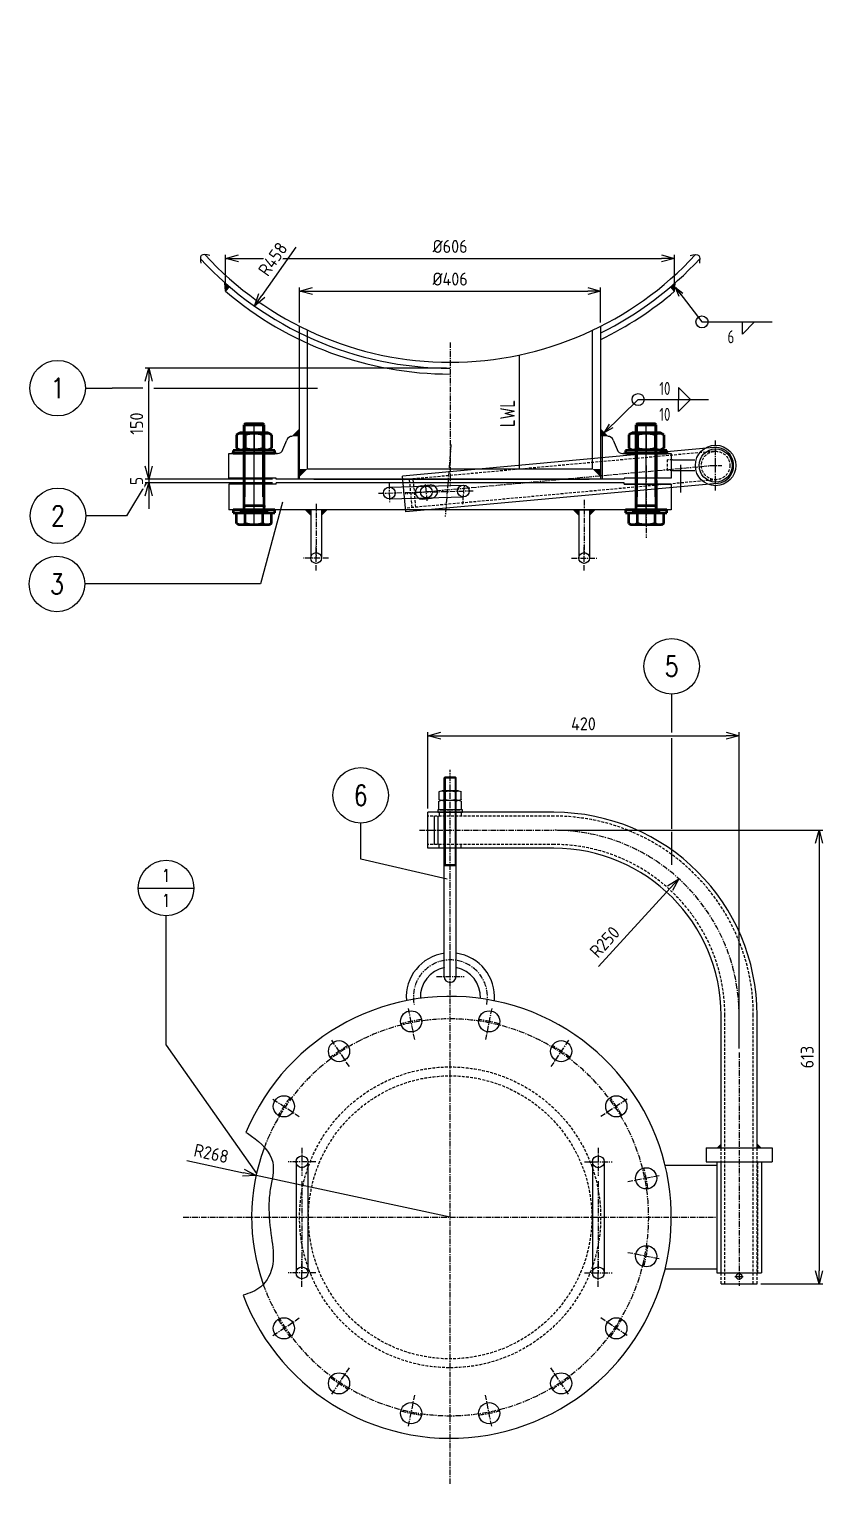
# Model space of a CAD drawing. Header units: millimetres. Extents: x 3163 to 6428, y 469 to 3350.
# Drawn here: x 3163 to 4235, y 1385 to 3350 of the extents above; entities that cross this region are included whole.
import ezdxf
from ezdxf.enums import TextEntityAlignment as Align

# ---------------------------------------------------------------- set-up
doc = ezdxf.new("R2010")
doc.units = ezdxf.units.MM
for name, pattern in [('AM_ISO08W050', [18, 12, -1.5, 3, -1.5]), ('CENTER', [2, 1.25, -0.25, 0.25, -0.25]), ('CENTER2', [1.125, 0.75, -0.125, 0.125, -0.125]), ('HIDDEN', [0.375, 0.25, -0.125]), ('HIDDEN2', [0.1875, 0.125, -0.0625])]:
    doc.linetypes.add(name, pattern=pattern)
for name, color, linetype, lineweight in [('AM_0N', 7, 'Continuous', 50), ('AM_4N', 3, 'Continuous', 25), ('AM_5', 3, 'Continuous', 25), ('AM_6', 2, 'Continuous', 35), ('AM_7N', 4, 'AM_ISO08W050', 25)]:
    doc.layers.add(name, color=color, linetype=linetype, lineweight=lineweight)
for name, color, linetype in [('CEN', 8, 'CENTER'), ('pos', 140, 'Continuous'), ('WN', 7, 'Continuous')]:
    doc.layers.add(name, color=color, linetype=linetype)
doc.styles.add('DIM', font='romans', dxfattribs={"height": 2.3})
doc.styles.get("Standard").update_dxf_attribs({"font": 'isocp.shx'})
doc.dimstyles.new('AM_ISO$0', dxfattribs={"dimtxt": 3.5, "dimasz": 3.5, "dimexe": 1, "dimexo": 1, "dimgap": 1.5, "dimtad": 1, "dimdec": 0, "dimdsep": 46, "dimtxsty": 'Standard', "dimblk": 'OPEN30', "dimcen": 0, "dimclrd": 3, "dimclre": 3, "dimclrt": 2, "dimadec": 0, "dimazin": 2, "dimtp": 0.1, "dimtm": 0.1, "dimtfac": 0.71, "dimtdec": 0, "dimtmove": 0, "dimatfit": 3, "dimldrblk": 'OPEN30', "dimfxl": 1, "dimlwd": -1, "dimlwe": -1, "dimarcsym": 1})
doc.dimstyles.new('AM_ISO$4', dxfattribs={"dimtxt": 3.5, "dimasz": 3.5, "dimexe": 1, "dimexo": 1, "dimgap": 1.5, "dimtad": 1, "dimdsep": 46, "dimtxsty": 'Standard', "dimcen": 0, "dimclrd": 256, "dimclre": 256, "dimclrt": 2, "dimadec": 0, "dimazin": 2, "dimtp": 0.1, "dimtm": 0.1, "dimtfac": 0.71, "dimtdec": 3, "dimtmove": 0, "dimatfit": 3, "dimfxl": 1, "dimlwd": -1, "dimlwe": -1, "dimarcsym": 1})
doc.dimstyles.new('GEN_ISO', dxfattribs={"dimscale": 25, "dimtxt": 3.5, "dimasz": 2, "dimexe": 1, "dimexo": 1, "dimgap": 1.5, "dimtad": 1, "dimdec": 0, "dimdsep": 46, "dimtxsty": 'Standard', "dimblk": 'OPEN30', "dimcen": 0, "dimclrd": 3, "dimclre": 3, "dimclrt": 2, "dimadec": 0, "dimazin": 2, "dimtp": 0.1, "dimtm": 0.1, "dimtfac": 0.71, "dimtdec": 0, "dimtmove": 0, "dimatfit": 3, "dimldrblk": 'OPEN30', "dimfxl": 1, "dimlwd": -1, "dimlwe": -1, "dimarcsym": 1})

# ---------------------------------------------------------------- blocks, each defined once
blk = doc.blocks.new('itno')
blk.add_circle((0, 0), 5.5)
at = {"color": 2, "style": 'DIM', "width": 0.8}
blk.add_attdef('PART_NO', text='', height=4, dxfattribs=at).set_placement((0, 0), align=Align.MIDDLE)
blk = doc.blocks.new('NUT1')
blk.add_line((0, -0.71), (0, 0.71))
at = {"color": 7}
for p, q in [((0.07, 0.95), (0.73, 0.95)), ((0.73, 0.47), (0.07, 0.47)), ((0.8, -0.71), (0.8, 0.71)), ((0.73, -0.47), (0.07, -0.47)), ((0.73, -0.94), (0.07, -0.94))]:
    blk.add_line(p, q, dxfattribs=at)
for centre, radius, start, end in [((0.42, 0.71), 0.418, 145.6158, 214.3842), ((1.56, 0), 1.56, 162.412, 197.588), ((0.38, 0.71), 0.418, 325.6158, 34.3842), ((-0.76, 0), 1.56, 342.412, 17.588), ((0.42, -0.71), 0.418, 145.6158, 214.3842), ((0.38, -0.71), 0.418, 325.6158, 34.3842)]:
    blk.add_arc(centre, radius, start, end, dxfattribs=at)
blk = doc.blocks.new('itcno')
blk.add_line((-5.5, 0), (5.5, 0))
blk.add_circle((0, 0), 5.5)
at = {"color": 2, "style": 'DIM', "width": 0.8}
for tag, p in [('PART_NO', (0, 2.48)), ('PART_CNO', (0, -2.46))]:
    blk.add_attdef(tag, text='', height=2.5, dxfattribs=at).set_placement(p, align=Align.MIDDLE)
blk = doc.blocks.new('A$C4D9C7483')
at = {"color": 4}
for p, q in [((9, 18), (21, 18)), ((9, 0), (21, 0))]:
    blk.add_line(p, q, dxfattribs=at)
for centre, start, end in [((9, 9), 90, 270), ((21, 9), 270, 90)]:
    blk.add_arc(centre, 9, start, end, dxfattribs=at)
blk = doc.blocks.new('_Open30')
at = {"color": 0, "linetype": 'ByBlock', "lineweight": -2}
for p, q in [((-1, 0.27), (0, 0)), ((0, 0), (-1, -0.27)), ((0, 0), (-1, 0))]:
    blk.add_line(p, q, dxfattribs=at)
blk = doc.blocks.new('*D18')
at = {"layer": 'AM_5', "color": 3, "linetype": 'ByBlock', "transparency": 16777216}
for p, q in [((3324.6, 2759.6), (3324.6, 2777.1)), ((3491.5, 2742.1), (3319.6, 2742.1)), ((3491.5, 2737.1), (3319.6, 2737.1)), ((3324.6, 2742.1), (3324.6, 2737.1)), ((3324.6, 2719.6), (3324.6, 2702.1))]:
    blk.add_line(p, q, dxfattribs=at)
at = {"layer": 'DEFPOINTS', "color": 0, "transparency": 16777216}
for p in [(3496.5, 2742.1), (3496.5, 2737.1)]:
    blk.add_point(p, dxfattribs=at)
at = {"layer": 'AM_5', "color": 3, "transparency": 16777216, "xscale": 17.5, "yscale": 17.5, "zscale": 17.5}
for p, rotation in [((3324.6, 2742.1), 270), ((3324.6, 2737.1), 90)]:
    blk.add_blockref('_Open30', p, dxfattribs=dict(at, rotation=rotation))
at = {"layer": 'AM_5', "color": 2, "transparency": 16777216, "insert": (3308.3, 2739.6), "char_height": 17.5, "attachment_point": 5, "rotation": 90, "bg_fill": 3, "box_fill_scale": 1.1, "bg_fill_color": 256, "bg_fill_true_color": 13158600, "bg_fill_transparency": 0}
blk.add_mtext('5', dxfattribs=at)
at = {"layer": 'DEFPOINTS', "color": 0, "transparency": 16777216}
blk.add_point((3324.6, 2737.1), dxfattribs=at)
blk = doc.blocks.new('*D19')
at = {"layer": 'AM_5', "color": 3, "linetype": 'ByBlock', "transparency": 16777216}
for p, q in [((3726.4, 2892.1), (3319.6, 2892.1)), ((3324.6, 2759.6), (3324.6, 2874.6)), ((3491.5, 2742.1), (3319.6, 2742.1))]:
    blk.add_line(p, q, dxfattribs=at)
at = {"layer": 'DEFPOINTS', "color": 0, "transparency": 16777216}
for p in [(3324.6, 2892.1), (3731.4, 2892.1), (3496.5, 2742.1)]:
    blk.add_point(p, dxfattribs=at)
at = {"layer": 'AM_5', "color": 3, "transparency": 16777216, "xscale": 17.5, "yscale": 17.5, "zscale": 17.5}
for p, rotation in [((3324.6, 2892.1), 90), ((3324.6, 2742.1), 270)]:
    blk.add_blockref('_Open30', p, dxfattribs=dict(at, rotation=rotation))
at = {"layer": 'AM_5', "color": 2, "transparency": 16777216, "insert": (3308.3, 2817.1), "char_height": 17.5, "attachment_point": 5, "rotation": 90, "bg_fill": 3, "box_fill_scale": 1.1, "bg_fill_color": 256, "bg_fill_true_color": 13158600, "bg_fill_transparency": 0}
blk.add_mtext('150', dxfattribs=at)
blk = doc.blocks.new('*D20')
at = {"layer": 'AM_5', "color": 3, "linetype": 'ByBlock', "transparency": 16777216}
for p, q in [((3528.2, 2953.6), (3528.2, 3001.1)), ((3545.7, 2996.1), (3917.1, 2996.1)), ((3934.6, 2953.6), (3934.6, 3001.1))]:
    blk.add_line(p, q, dxfattribs=at)
at = {"layer": 'DEFPOINTS', "color": 0, "transparency": 16777216}
for p in [(3934.6, 2996.1), (3528.2, 2948.6), (3934.6, 2948.6)]:
    blk.add_point(p, dxfattribs=at)
at = {"layer": 'AM_5', "color": 3, "transparency": 16777216, "xscale": 17.5, "yscale": 17.5, "zscale": 17.5, "rotation": 180}
blk.add_blockref('_Open30', (3528.2, 2996.1), dxfattribs=at)
at = {"layer": 'AM_5', "color": 3, "transparency": 16777216, "xscale": 17.5, "yscale": 17.5, "zscale": 17.5}
blk.add_blockref('_Open30', (3934.6, 2996.1), dxfattribs=at)
at = {"layer": 'AM_5', "color": 2, "transparency": 16777216, "insert": (3731.4, 3012.4), "char_height": 17.5, "attachment_point": 5, "bg_fill": 3, "box_fill_scale": 1.1, "bg_fill_color": 256, "bg_fill_true_color": 13158600, "bg_fill_transparency": 0}
blk.add_mtext('%%c406', dxfattribs=at)
blk = doc.blocks.new('*D21')
at = {"layer": 'AM_5', "color": 3, "linetype": 'ByBlock', "transparency": 16777216}
for p, q in [((3701.4, 2297.1), (3701.4, 2400.4)), ((4121.5, 1972.8), (4121.5, 2400.4)), ((3718.9, 2395.4), (4104, 2395.4))]:
    blk.add_line(p, q, dxfattribs=at)
at = {"layer": 'DEFPOINTS', "color": 0, "transparency": 16777216}
for p in [(4121.5, 2395.4), (3701.4, 2292.1), (4121.5, 1967.8)]:
    blk.add_point(p, dxfattribs=at)
at = {"layer": 'AM_5', "color": 3, "transparency": 16777216, "xscale": 17.5, "yscale": 17.5, "zscale": 17.5, "rotation": 180}
blk.add_blockref('_Open30', (3701.4, 2395.4), dxfattribs=at)
at = {"layer": 'AM_5', "color": 3, "transparency": 16777216, "xscale": 17.5, "yscale": 17.5, "zscale": 17.5}
blk.add_blockref('_Open30', (4121.5, 2395.4), dxfattribs=at)
at = {"layer": 'AM_5', "color": 2, "transparency": 16777216, "insert": (3911.4, 2411.6), "char_height": 17.5, "attachment_point": 5, "bg_fill": 3, "box_fill_scale": 1.1, "bg_fill_color": 256, "bg_fill_true_color": 13158600, "bg_fill_transparency": 0}
blk.add_mtext('420', dxfattribs=at)
blk = doc.blocks.new('*D22')
at = {"layer": 'AM_5', "color": 3, "linetype": 'ByBlock', "transparency": 16777216}
for p, q in [((3876.5, 2267.8), (4234.5, 2267.8)), ((4229.5, 2250.3), (4229.5, 1672.5)), ((4150.8, 1655), (4234.5, 1655))]:
    blk.add_line(p, q, dxfattribs=at)
at = {"layer": 'DEFPOINTS', "color": 0, "transparency": 16777216}
for p in [(3871.5, 2267.8), (4145.8, 1655), (4229.5, 1655)]:
    blk.add_point(p, dxfattribs=at)
at = {"layer": 'AM_5', "color": 3, "transparency": 16777216, "xscale": 17.5, "yscale": 17.5, "zscale": 17.5}
for p, rotation in [((4229.5, 2267.8), 90), ((4229.5, 1655), 270)]:
    blk.add_blockref('_Open30', p, dxfattribs=dict(at, rotation=rotation))
at = {"layer": 'AM_5', "color": 2, "transparency": 16777216, "insert": (4213.3, 1961.4), "char_height": 17.5, "attachment_point": 5, "rotation": 90, "bg_fill": 3, "box_fill_scale": 1.1, "bg_fill_color": 256, "bg_fill_true_color": 13158600, "bg_fill_transparency": 0}
blk.add_mtext('613', dxfattribs=at)
blk = doc.blocks.new('*D75')
at = {"layer": 'AM_5', "color": 3, "linetype": 'ByBlock', "transparency": 16777216}
blk.add_line((3931.6, 2083.7), (4028.3, 2189.4), dxfattribs=at)
at = {"layer": 'DEFPOINTS', "color": 0, "transparency": 16777216}
for p in [(4040.1, 2202.4), (3871.5, 2017.8)]:
    blk.add_point(p, dxfattribs=at)
at = {"layer": 'AM_5', "color": 3, "transparency": 16777216, "xscale": 17.5, "yscale": 17.5, "zscale": 17.5, "rotation": 47.5833440719184}
blk.add_blockref('_Open30', (4040.1, 2202.4), dxfattribs=at)
at = {"layer": 'AM_5', "color": 2, "transparency": 16777216, "insert": (3940.1, 2117), "char_height": 17.5, "attachment_point": 5, "rotation": 47.5833, "bg_fill": 3, "box_fill_scale": 1.1, "bg_fill_color": 256, "bg_fill_true_color": 13158600, "bg_fill_transparency": 0}
blk.add_mtext('R250', dxfattribs=at)
blk = doc.blocks.new('*D78')
at = {"layer": 'AM_5', "color": 3, "linetype": 'ByBlock', "transparency": 16777216}
for p, q in [((3376.1, 1821.7), (3452.4, 1805.2)), ((3731.4, 1745), (3469.5, 1801.5))]:
    blk.add_line(p, q, dxfattribs=at)
at = {"layer": 'DEFPOINTS', "color": 0, "transparency": 16777216}
for p in [(3469.5, 1801.5), (3731.4, 1745)]:
    blk.add_point(p, dxfattribs=at)
at = {"layer": 'AM_5', "color": 3, "transparency": 16777216, "xscale": 17.5, "yscale": 17.5, "zscale": 17.5, "rotation": 347.8126370018489}
blk.add_blockref('_Open30', (3469.5, 1801.5), dxfattribs=at)
at = {"layer": 'AM_5', "color": 2, "transparency": 16777216, "insert": (3409.1, 1831.2), "char_height": 17.5, "attachment_point": 5, "rotation": 347.8126, "bg_fill": 3, "box_fill_scale": 1.1, "bg_fill_color": 256, "bg_fill_true_color": 13158600, "bg_fill_transparency": 0}
blk.add_mtext('R268', dxfattribs=at)
blk = doc.blocks.new('*U82')
at = {"layer": 'AM_0N'}
for p, q in [((3685.4, 2817.3), (3683.6, 2815.4)), ((3683.6, 2706.3), (3683.6, 2815.4)), ((3683.6, 2815.4), (3710.6, 2815.4)), ((3685.4, 2817.3), (3708.8, 2817.3)), ((3710.6, 2815.4), (3708.8, 2817.3)), ((3710.6, 2706.3), (3710.6, 2815.4)), ((3673.4, 2682.1), (3673.4, 2696.5)), ((3673.4, 2696.5), (3678.1, 2696.5)), ((3683.6, 2697.3), (3678.1, 2697.3)), ((3678.1, 2696.5), (3678.1, 2697.3)), ((3678.1, 2696.5), (3716.1, 2696.5)), ((3683.6, 2706.3), (3710.6, 2706.3)), ((3683.6, 2706.3), (3683.6, 2704.4)), ((3683.6, 2697.3), (3683.6, 2704.4)), ((3710.6, 2697.3), (3683.6, 2697.3)), ((3685.3, 2682.1), (3685.3, 2696.5)), ((3708.9, 2682.1), (3708.9, 2696.5)), ((3710.6, 2706.3), (3710.6, 2704.4)), ((3710.6, 2697.3), (3710.6, 2704.4)), ((3716.1, 2697.3), (3710.6, 2697.3)), ((3716.1, 2696.5), (3716.1, 2697.3)), ((3716.1, 2696.5), (3720.8, 2696.5)), ((3720.8, 2682.1), (3720.8, 2696.5)), ((3673.4, 2682.1), (3676.6, 2680.3)), ((3717.6, 2680.3), (3676.6, 2680.3)), ((3720.8, 2682.1), (3717.6, 2680.3))]:
    blk.add_line(p, q, dxfattribs=at)
at = {"layer": 'AM_0N', "extrusion": (0, 0, -1)}
for centre, radius, start, end in [((-3679.3, 2690.7), 10.5, 235.5531, 295.5531), ((-3697.1, 2719.4), 39.1, 252.3875, 287.6125), ((-3714.9, 2690.7), 10.5, 244.4469, 304.4469)]:
    blk.add_arc(centre, radius, start, end, dxfattribs=at)
at = {"layer": 'AM_4N', "linetype": 'HIDDEN2'}
for p, q in [((3685.2, 2706.3), (3685.2, 2817)), ((3709, 2706.3), (3709, 2817)), ((3685.2, 2706.3), (3683.6, 2704.4)), ((3709, 2706.3), (3710.6, 2704.4))]:
    blk.add_line(p, q, dxfattribs=at)
at = {"layer": 'AM_7N', "linetype": 'CENTER2'}
blk.add_line((3697.1, 2680.1), (3697.1, 2817.4), dxfattribs=at)
blk = doc.blocks.new('*U83')
at = {"layer": 'AM_0N'}
for p, q in [((3725.1, 2700.5), (3669.1, 2700.5)), ((3669.1, 2700.5), (3669.1, 2696.5)), ((3669.1, 2696.5), (3725.1, 2696.5)), ((3725.1, 2696.5), (3725.1, 2700.5))]:
    blk.add_line(p, q, dxfattribs=at)
at = {"layer": 'AM_7N', "linetype": 'CENTER2'}
blk.add_line((3697.1, 2700.6), (3697.1, 2696.3), dxfattribs=at)
blk = doc.blocks.new('*U84')
at = {"layer": 'AM_0N'}
for p, q in [((3725.1, 2781), (3669.1, 2781)), ((3669.1, 2781), (3669.1, 2777)), ((3669.1, 2777), (3725.1, 2777)), ((3725.1, 2777), (3725.1, 2781))]:
    blk.add_line(p, q, dxfattribs=at)
at = {"layer": 'AM_7N', "linetype": 'CENTER2'}
blk.add_line((3697.1, 2781.1), (3697.1, 2776.9), dxfattribs=at)
blk = doc.blocks.new('*U85')
at = {"layer": 'AM_0N'}
for p, q in [((3673.4, 2802.2), (3678.1, 2804.9)), ((3673.4, 2802.2), (3673.4, 2783.8)), ((3716.1, 2804.9), (3678.1, 2804.9)), ((3685.3, 2802.2), (3685.3, 2783.8)), ((3708.9, 2802.2), (3708.9, 2783.8)), ((3720.8, 2802.2), (3716.1, 2804.9)), ((3720.8, 2802.2), (3720.8, 2783.8)), ((3673.4, 2783.8), (3678.1, 2781.1)), ((3716.1, 2781.1), (3678.1, 2781.1)), ((3720.8, 2783.8), (3716.1, 2781.1))]:
    blk.add_line(p, q, dxfattribs=at)
for centre, radius, start, end in [((3679.3, 2793.5), 10.5, 55.5615, 115.5615), ((3697.1, 2764.9), 39.1, 72.383, 107.617), ((3714.9, 2793.5), 10.5, 64.4385, 124.4385), ((3679.3, 2792.4), 10.5, 244.4385, 304.4385), ((3697.1, 2821.1), 39.1, 252.383, 287.617), ((3714.9, 2792.4), 10.5, 235.5615, 295.5615)]:
    blk.add_arc(centre, radius, start, end, dxfattribs=at)
at = {"layer": 'AM_7N', "linetype": 'CENTER2'}
blk.add_line((3697.1, 2805), (3697.1, 2781), dxfattribs=at)
blk = doc.blocks.new('*U86')
at = {"layer": 'AM_0N'}
for p, q in [((4214.8, 2817.3), (4212.9, 2815.4)), ((4212.9, 2706.3), (4212.9, 2815.4)), ((4212.9, 2815.4), (4239.9, 2815.4)), ((4214.8, 2817.3), (4238.1, 2817.3)), ((4239.9, 2815.4), (4238.1, 2817.3)), ((4239.9, 2706.3), (4239.9, 2815.4)), ((4202.8, 2682.1), (4202.8, 2696.5)), ((4202.8, 2696.5), (4207.4, 2696.5)), ((4212.9, 2697.3), (4207.4, 2697.3)), ((4207.4, 2696.5), (4207.4, 2697.3)), ((4207.4, 2696.5), (4245.4, 2696.5)), ((4212.9, 2706.3), (4239.9, 2706.3)), ((4212.9, 2706.3), (4212.9, 2704.4)), ((4212.9, 2697.3), (4212.9, 2704.4)), ((4239.9, 2697.3), (4212.9, 2697.3)), ((4214.6, 2682.1), (4214.6, 2696.5)), ((4238.3, 2682.1), (4238.3, 2696.5)), ((4239.9, 2706.3), (4239.9, 2704.4)), ((4239.9, 2697.3), (4239.9, 2704.4)), ((4245.4, 2697.3), (4239.9, 2697.3)), ((4245.4, 2696.5), (4245.4, 2697.3)), ((4245.4, 2696.5), (4250.1, 2696.5)), ((4250.1, 2682.1), (4250.1, 2696.5)), ((4202.8, 2682.1), (4205.9, 2680.3)), ((4246.9, 2680.3), (4205.9, 2680.3)), ((4250.1, 2682.1), (4246.9, 2680.3))]:
    blk.add_line(p, q, dxfattribs=at)
at = {"layer": 'AM_0N', "extrusion": (0, 0, -1)}
for centre, radius, start, end in [((-4208.7, 2690.7), 10.5, 235.5531, 295.5531), ((-4226.4, 2719.4), 39.1, 252.3875, 287.6125), ((-4244.2, 2690.7), 10.5, 244.4469, 304.4469)]:
    blk.add_arc(centre, radius, start, end, dxfattribs=at)
at = {"layer": 'AM_4N', "linetype": 'HIDDEN2'}
for p, q in [((4214.6, 2706.3), (4214.6, 2817)), ((4238.3, 2706.3), (4238.3, 2817)), ((4214.6, 2706.3), (4212.9, 2704.4)), ((4238.3, 2706.3), (4239.9, 2704.4))]:
    blk.add_line(p, q, dxfattribs=at)
at = {"layer": 'AM_7N', "linetype": 'CENTER2'}
blk.add_line((4226.4, 2680.1), (4226.4, 2817.4), dxfattribs=at)
blk = doc.blocks.new('*U87')
at = {"layer": 'AM_0N'}
for p, q in [((4254.4, 2700.5), (4198.4, 2700.5)), ((4198.4, 2700.5), (4198.4, 2696.5)), ((4198.4, 2696.5), (4254.4, 2696.5)), ((4254.4, 2696.5), (4254.4, 2700.5))]:
    blk.add_line(p, q, dxfattribs=at)
at = {"layer": 'AM_7N', "linetype": 'CENTER2'}
blk.add_line((4226.4, 2700.6), (4226.4, 2696.3), dxfattribs=at)
blk = doc.blocks.new('*U88')
at = {"layer": 'AM_0N'}
for p, q in [((4254.4, 2781), (4198.4, 2781)), ((4198.4, 2781), (4198.4, 2777)), ((4198.4, 2777), (4254.4, 2777)), ((4254.4, 2777), (4254.4, 2781))]:
    blk.add_line(p, q, dxfattribs=at)
at = {"layer": 'AM_7N', "linetype": 'CENTER2'}
blk.add_line((4226.4, 2781.1), (4226.4, 2776.9), dxfattribs=at)
blk = doc.blocks.new('*U89')
at = {"layer": 'AM_0N'}
for p, q in [((4202.8, 2802.2), (4207.4, 2804.9)), ((4202.8, 2802.2), (4202.8, 2783.8)), ((4245.4, 2804.9), (4207.4, 2804.9)), ((4214.6, 2802.2), (4214.6, 2783.8)), ((4238.3, 2802.2), (4238.3, 2783.8)), ((4250.1, 2802.2), (4245.4, 2804.9)), ((4250.1, 2802.2), (4250.1, 2783.8)), ((4202.8, 2783.8), (4207.4, 2781.1)), ((4245.4, 2781.1), (4207.4, 2781.1)), ((4250.1, 2783.8), (4245.4, 2781.1))]:
    blk.add_line(p, q, dxfattribs=at)
for centre, radius, start, end in [((4208.7, 2793.5), 10.5, 55.5615, 115.5615), ((4226.4, 2764.9), 39.1, 72.383, 107.617), ((4244.2, 2793.5), 10.5, 64.4385, 124.4385), ((4208.7, 2792.4), 10.5, 244.4385, 304.4385), ((4226.4, 2821.1), 39.1, 252.383, 287.617), ((4244.2, 2792.4), 10.5, 235.5615, 295.5615)]:
    blk.add_arc(centre, radius, start, end, dxfattribs=at)
at = {"layer": 'AM_7N', "linetype": 'CENTER2'}
blk.add_line((4226.4, 2805), (4226.4, 2781), dxfattribs=at)
blk = doc.blocks.new('*D92')
at = {"layer": 'AM_5', "color": 3, "linetype": 'ByBlock', "transparency": 16777216}
for p, q in [((3428.4, 3001), (3428.4, 3045.3)), ((3445.9, 3040.3), (4016.9, 3040.3)), ((4034.4, 3001), (4034.4, 3045.3))]:
    blk.add_line(p, q, dxfattribs=at)
at = {"layer": 'DEFPOINTS', "color": 0, "transparency": 16777216}
for p in [(4034.4, 3040.3), (3428.4, 2996), (4034.4, 2996)]:
    blk.add_point(p, dxfattribs=at)
at = {"layer": 'AM_5', "color": 3, "transparency": 16777216, "xscale": 17.5, "yscale": 17.5, "zscale": 17.5, "rotation": 180}
blk.add_blockref('_Open30', (3428.4, 3040.3), dxfattribs=at)
at = {"layer": 'AM_5', "color": 3, "transparency": 16777216, "xscale": 17.5, "yscale": 17.5, "zscale": 17.5}
blk.add_blockref('_Open30', (4034.4, 3040.3), dxfattribs=at)
at = {"layer": 'AM_5', "color": 2, "transparency": 16777216, "insert": (3731.4, 3056.5), "char_height": 17.5, "attachment_point": 5, "bg_fill": 3, "box_fill_scale": 1.1, "bg_fill_color": 256, "bg_fill_true_color": 13158600, "bg_fill_transparency": 0}
blk.add_mtext('%%c606', dxfattribs=at)
blk = doc.blocks.new('*D101')
at = {"layer": 'AM_5', "color": 3, "linetype": 'ByBlock', "transparency": 16777216}
blk.add_line((3523.3, 3055.4), (3477.3, 2990.3), dxfattribs=at)
at = {"layer": 'DEFPOINTS', "color": 0, "transparency": 16777216}
for p in [(3731.4, 3350.1), (3467.2, 2976)]:
    blk.add_point(p, dxfattribs=at)
at = {"layer": 'AM_5', "color": 3, "transparency": 16777216, "xscale": 17.5, "yscale": 17.5, "zscale": 17.5, "rotation": 234.7651424956214}
blk.add_blockref('_Open30', (3467.2, 2976), dxfattribs=at)
at = {"layer": 'AM_5', "color": 2, "transparency": 16777216, "insert": (3492.1, 3039.4), "char_height": 17.5, "attachment_point": 5, "rotation": 54.7651, "bg_fill": 3, "box_fill_scale": 1.1, "bg_fill_color": 256, "bg_fill_true_color": 13158600, "bg_fill_transparency": 0}
blk.add_mtext('R458', dxfattribs=at)

msp = doc.modelspace()

# ---------------------------------------------------------------- linework, layer by layer
at = {"color": 2}
for p, q in [((3824.386, 2909.05), (3824.386, 2755.681)), ((3739.418, 2220.103), (3738.168, 2221.353))]:
    msp.add_line(p, q, dxfattribs=at)
for p, q in [((3239.186, 2865.041), (3275.049, 2865.041)), ((3316.684, 2865.041), (3275.049, 2865.041)), ((3331.28, 2865.041), (3552.558, 2865.041)), ((3497.753, 2776.967), (3435.753, 2776.967)), ((3452.657, 2700.567), (3452.657, 2776.967)), ((3481.178, 2700.567), (3481.178, 2776.967)), ((4026.878, 2776.967), (3964.878, 2776.967)), ((3981.783, 2700.567), (3981.783, 2776.967)), ((4010.303, 2700.567), (4010.303, 2776.967)), ((3321.113, 2736.507), (3294.439, 2692.53)), ((3294.439, 2692.53), (3239.15, 2692.53)), ((3505.057, 2711.06), (3475.444, 2600.544)), ((3475.444, 2600.544), (3238.175, 2600.544)), ((3727.58, 2201.668), (3610.677, 2228.859)), ((3348.045, 1977.601), (3469.992, 1803.957))]:
    msp.add_line(p, q)
at = {"color": 4}
for p, q in [((3528.218, 2742.113), (3528.218, 2816.783)), ((3505.719, 2781.968), (3510.827, 2794.942)), ((3951.624, 2794.942), (3956.732, 2781.968)), ((3432.918, 2743.515), (3432.918, 2776.967)), ((3432.918, 2776.967), (3498.376, 2776.967)), ((3452.453, 2776.967), (3452.453, 2743.515)), ((3481.053, 2776.967), (3481.053, 2743.56)), ((3964.075, 2776.967), (4029.918, 2776.967)), ((3981.783, 2776.967), (3981.783, 2743.515)), ((4010.383, 2776.967), (4010.383, 2743.515)), ((4029.918, 2776.967), (4029.918, 2743.515)), ((4031.756, 2768.12), (4061.917, 2768.12)), ((4031.756, 2753.647), (4061.917, 2753.647)), ((3496.468, 2743.515), (3432.918, 2743.515)), ((3452.453, 2740.467), (3452.453, 2700.567)), ((3481.053, 2740.467), (3481.053, 2700.567)), ((3496.468, 2742.067), (3496.468, 2743.515)), ((3966.368, 2742.067), (3496.468, 2742.067)), ((4029.918, 2743.515), (3966.368, 2743.515)), ((3966.368, 2743.515), (3966.368, 2742.067)), ((3557.745, 2700.567), (3543.272, 2700.567)), ((3905.09, 2700.567), (3919.563, 2700.567)), ((3723.418, 2338.803), (3724.668, 2340.053)), ((3723.418, 2070.236), (3723.418, 2338.803)), ((3723.418, 2338.803), (3739.418, 2338.803)), ((3724.668, 2340.053), (3724.668, 2221.353)), ((3724.668, 2340.053), (3738.168, 2340.053)), ((3738.168, 2340.053), (3738.168, 2221.353)), ((3739.418, 2338.803), (3738.168, 2340.053)), ((3739.418, 2070.236), (3739.418, 2338.803)), ((3748.218, 2295.288), (3714.618, 2295.288)), ((3714.618, 2295.288), (3714.618, 2292.088)), ((3714.618, 2292.088), (3748.218, 2292.088)), ((3716.418, 2292.088), (3716.418, 2286.988)), ((3746.418, 2292.088), (3746.418, 2286.988)), ((3748.218, 2292.088), (3748.218, 2295.288)), ((3716.418, 2243.488), (3716.418, 2248.588)), ((3746.418, 2243.488), (3746.418, 2248.588)), ((3723.418, 2220.103), (3724.668, 2221.353)), ((3724.668, 2221.353), (3738.168, 2221.353)), ((3723.418, 2220.103), (3739.418, 2220.103)), ((4091.207, 1814.961), (4021.594, 1814.961)), ((4077.007, 1819.961), (4165.907, 1819.961)), ((4091.207, 1674.961), (4021.594, 1674.961)), ((4091.207, 1669.961), (4151.707, 1669.961))]:
    msp.add_line(p, q, dxfattribs=at)
at = {"color": 90, "ltscale": 0.6}
for p, q in [((4087.57, 2784.766), (3667.252, 2746.221)), ((3671.69, 2697.824), (3667.252, 2746.221)), ((4092.008, 2736.369), (3671.69, 2697.824))]:
    msp.add_line(p, q, dxfattribs=at)
at = {"color": 30, "linetype": 'HIDDEN', "ltscale": 15}
for p, q in [((4088.036, 2779.687), (3667.717, 2741.142)), ((4024.831, 2753.647), (4024.831, 2768.12)), ((4031.756, 2768.12), (4024.831, 2768.12)), ((4031.756, 2753.647), (4024.831, 2753.647)), ((4091.543, 2741.447), (3671.224, 2702.902)), ((3680.186, 2703.724), (3676.68, 2741.964)), ((3685.166, 2704.181), (3681.659, 2742.42))]:
    msp.add_line(p, q, dxfattribs=at)
at = {"color": 12}
for p, q in [((3649.155, 2731.386), (3749.12, 2734.007)), ((3649.571, 2715.517), (3749.536, 2718.137))]:
    msp.add_line(p, q, dxfattribs=at)
at = {"color": 4, "linetype": 'Continuous'}
for p, q in [((3543.272, 2700.567), (3543.272, 2635.567)), ((3557.745, 2700.567), (3557.745, 2635.567)), ((3905.09, 2700.567), (3905.09, 2635.567)), ((3919.563, 2700.567), (3919.563, 2635.567)), ((3871.457, 2292.088), (3701.418, 2292.088)), ((3701.418, 2243.488), (3701.418, 2292.088)), ((3710.418, 2248.588), (3710.418, 2286.988)), ((3715.418, 2248.588), (3715.418, 2286.988)), ((3871.457, 2243.488), (3701.418, 2243.488)), ((4097.157, 1838.961), (4097.157, 2017.788)), ((4145.757, 1838.961), (4145.757, 2017.879)), ((4077.007, 1838.961), (4165.907, 1838.961)), ((4077.007, 1838.961), (4077.007, 1819.961)), ((4165.907, 1838.961), (4165.907, 1819.961)), ((3523.418, 1819.961), (3523.418, 1669.961)), ((3539.418, 1819.961), (3539.418, 1669.961)), ((3923.418, 1819.961), (3923.418, 1669.961)), ((3939.418, 1819.961), (3939.418, 1669.961)), ((4091.207, 1819.961), (4091.207, 1669.961)), ((4151.707, 1819.961), (4151.707, 1669.961)), ((4097.157, 1654.961), (4145.757, 1654.961))]:
    msp.add_line(p, q, dxfattribs=at)
at = {"color": 0}
for p, q in [((4030.521, 2399.944), (4030.521, 2451.762)), ((4030.521, 2269.816), (4030.521, 2392.28)), ((3610.677, 2228.859), (3610.677, 2277.591)), ((4030.521, 2221.285), (4030.521, 2265.611)), ((3348.045, 1977.601), (3348.045, 2152.202))]:
    msp.add_line(p, q, dxfattribs=at)
at = {"color": 8, "linetype": 'HIDDEN', "ltscale": 15}
for p, q in [((3871.457, 2286.988), (3701.418, 2286.988)), ((3871.457, 2248.588), (3701.418, 2248.588)), ((4102.257, 1654.961), (4102.257, 2017.788)), ((4140.657, 1654.961), (4140.657, 2017.788)), ((4097.157, 1654.961), (4097.157, 1838.961)), ((4145.757, 1654.961), (4145.757, 1838.961)), ((4096.707, 1819.961), (4096.707, 1669.961)), ((4146.207, 1819.961), (4146.207, 1669.961))]:
    msp.add_line(p, q, dxfattribs=at)
at = {"color": 2, "linetype": 'Continuous'}
msp.add_line((4115.873, 1664.961), (4126.958, 1664.961), dxfattribs=at)
at = {"color": 2}
for points in [[(4142.145, 2954.438), (4125.863, 2938.156), (4125.863, 2954.438)], [(4055.88, 2849.609), (4039.598, 2865.891), (4039.598, 2849.609)], [(4055.88, 2849.609), (4039.598, 2833.327), (4039.598, 2849.609)]]:
    msp.add_lwpolyline(points, dxfattribs=at)
at = {"color": 4}
msp.add_lwpolyline([(3547.614, 2742.113), (3918.897, 2742.113)], dxfattribs=at)
at = {"color": 2}
for centre in [(4071.37, 2954.438), (3985.105, 2849.609)]:
    msp.add_circle(centre, 8.141, dxfattribs=at)
at = {"color": 4, "linetype": 'Continuous'}
for radius in [27.362, 22.387]:
    msp.add_circle((4089.789, 2760.567), radius, dxfattribs=at)
at = {"color": 30, "linetype": 'HIDDEN', "ltscale": 15}
msp.add_circle((4089.789, 2760.567), 19.2, dxfattribs=at)
for centre, radius in [((3699.345, 2724.762), 8), ((3678.773, 2009.626), 14.3), ((3784.063, 2009.626), 14.3), ((3581.497, 1969.333), 14.3), ((3881.338, 1969.333), 14.3), ((3507.046, 1894.882), 14.3), ((3955.79, 1894.882), 14.3), ((3996.083, 1797.606), 14.3), ((3996.083, 1692.316), 14.3), ((3507.046, 1595.041), 14.3), ((3955.79, 1595.041), 14.3), ((3581.497, 1520.589), 14.3), ((3881.338, 1520.589), 14.3), ((3678.773, 1480.296), 14.3), ((3784.063, 1480.296), 14.3)]:
    msp.add_circle(centre, radius)
at = {"color": 12}
for centre in [(3749.328, 2726.072), (3649.363, 2723.451)]:
    msp.add_circle(centre, 7.937, dxfattribs=at)
at = {"color": 4}
for centre, radius in [((3550.509, 2635.567), 7.236), ((3912.327, 2635.567), 7.236), ((3531.418, 1819.961), 8), ((3931.418, 1819.961), 8), ((3531.418, 1669.961), 8), ((3931.418, 1669.961), 8)]:
    msp.add_circle(centre, radius, dxfattribs=at)
at = {"color": 8, "linetype": 'HIDDEN', "ltscale": 15}
for radius in [203.2, 191.2]:
    msp.add_circle((3731.418, 1744.961), radius, dxfattribs=at)
at = {"color": 2, "linetype": 'Continuous'}
msp.add_circle((4121.457, 1664.961), 4, dxfattribs=at)
at = {"color": 4}
for centre, radius, start, end in [((3518.17, 2792.051), 7.891, 90, 158.510401), ((3944.281, 2792.051), 7.891, 21.489599, 90), ((3498.376, 2784.859), 7.891, 270, 338.510401), ((3964.075, 2784.859), 7.891, 201.489599, 270), ((3731.418, 2070.236), 8, 180, 0), ((3731.418, 1744.961), 298.5, 200.659866, 157.398624)]:
    msp.add_arc(centre, radius, start, end, dxfattribs=at)
at = {"color": 90, "ltscale": 0.6}
msp.add_arc((4089.789, 2760.567), 24.3, 270, 102.876761, dxfattribs=at)
at = {"color": 4, "linetype": 'Continuous'}
for radius in [274.3, 225.7]:
    msp.add_arc((3871.457, 2017.788), radius, 0, 90, dxfattribs=at)
at = {"color": 8, "linetype": 'HIDDEN', "ltscale": 15}
for radius in [269.2, 230.8]:
    msp.add_arc((3871.457, 2017.788), radius, 0, 90, dxfattribs=at)
at = {"color": 7}
msp.add_arc((3731.418, 1744.961), 268, 159.575068, 199.700325, dxfattribs=at)
at = {"color": 4}
for points in [[(3407.275, 3044.369), (3395.611, 3044.125), (3395.011, 3033.709)], [(4055.56, 3044.369), (4067.225, 3044.125), (4067.824, 3033.709)]]:
    msp.add_spline(points, degree=3, dxfattribs=at)
for points in [[(3528.218, 2799.988), (3517.57, 2799.988), (3528.218, 2810.635)], [(3934.618, 2799.943), (3945.265, 2799.943), (3934.618, 2810.59)], [(3528.218, 2755.681), (3538.865, 2755.681), (3528.218, 2745.033)], [(3934.618, 2755.635), (3923.97, 2755.635), (3934.618, 2744.988)]]:
    msp.add_solid(points)
at = {"color": 2}
for points in [[(3543.272, 2700.567), (3535.131, 2700.567), (3543.272, 2692.426)], [(3557.745, 2700.567), (3565.886, 2700.567), (3557.745, 2692.426)], [(3905.09, 2700.567), (3896.95, 2700.567), (3905.09, 2692.426)], [(3919.563, 2700.567), (3927.704, 2700.567), (3919.563, 2692.426)], [(4097.157, 1838.961), (4091.157, 1838.961), (4097.157, 1844.961)], [(4145.757, 1838.961), (4151.757, 1838.961), (4145.757, 1844.961)]]:
    msp.add_solid(points, dxfattribs=at)
at = {"layer": 'CEN', "color": 8, "linetype": 'CENTER', "ltscale": 6}
for p, q in [((3731.418, 2926.908), (3731.418, 2732.41)), ((3466.753, 2700.567), (3466.753, 2807.93)), ((4089.789, 2726.938), (4089.789, 2794.197)), ((3732.538, 2788.884), (3724.793, 2691.668)), ((4089.789, 2760.567), (3670.757, 2722.14)), ((3996.083, 2760.423), (3996.083, 2662.899)), ((4081.309, 2760.567), (4098.269, 2760.567)), ((4089.789, 2752.087), (4089.789, 2769.047)), ((3649.033, 2736.039), (3649.693, 2710.863)), ((3700.456, 2712.651), (3698.235, 2736.872)), ((3750.187, 2733.343), (3748.187, 2708.238)), ((3634.902, 2723.072), (3763.789, 2726.451)), ((3912.327, 2713.963), (3912.327, 2640.567)), ((3550.509, 2708.963), (3550.509, 2635.567)), ((3567.469, 2635.567), (3533.548, 2635.567)), ((3550.509, 2618.607), (3550.509, 2652.528)), ((3895.367, 2635.567), (3929.287, 2635.567)), ((3912.327, 2618.607), (3912.327, 2652.528)), ((3731.418, 2070.236), (3731.418, 2349.331)), ((3690.046, 2267.788), (3871.457, 2267.788)), ((3731.418, 1384.842), (3731.418, 2105.08)), ((3713.044, 2070.236), (3750.544, 2070.236)), ((3683.663, 1985.042), (3675.312, 2027.021)), ((3787.523, 2027.021), (3779.173, 1985.042)), ((3595.423, 1948.492), (3571.643, 1984.08)), ((3891.192, 1984.08), (3867.412, 1948.492)), ((4121.457, 1967.788), (4121.457, 1652.324)), ((3492.299, 1904.736), (3527.887, 1880.956)), ((3970.537, 1904.736), (3934.948, 1880.956)), ((3531.418, 1838.711), (3531.418, 1801.211)), ((3931.418, 1838.711), (3931.418, 1801.211)), ((3550.168, 1819.961), (3512.668, 1819.961)), ((3912.668, 1819.961), (3950.168, 1819.961)), ((3531.418, 1793.743), (3531.418, 1669.961)), ((3931.418, 1793.743), (3931.418, 1669.961)), ((4013.478, 1801.067), (3971.498, 1792.716)), ((3371.299, 1744.961), (4091.537, 1744.961)), ((4013.478, 1688.856), (3971.498, 1697.206)), ((3531.418, 1651.211), (3531.418, 1688.711)), ((3931.418, 1651.211), (3931.418, 1688.711)), ((3550.168, 1669.961), (3512.668, 1669.961)), ((3912.668, 1669.961), (3950.168, 1669.961)), ((3492.299, 1585.187), (3527.887, 1608.967)), ((3970.537, 1585.187), (3934.948, 1608.967)), ((3571.643, 1505.842), (3595.423, 1541.431)), ((3891.192, 1505.842), (3867.412, 1541.431)), ((3675.312, 1462.901), (3683.663, 1504.881)), ((3787.523, 1462.901), (3779.173, 1504.881))]:
    msp.add_line(p, q, dxfattribs=at)
for centre, radius, start, end in [((3871.457, 2017.788), 250, 0, 90), ((3731.794, 2042.645), 50, 348.314018, 191.685982), ((3731.418, 1744.961), 269.85, 98.213404, 104.286596), ((3731.418, 1744.961), 269.85, 75.713404, 81.786596), ((3731.418, 1744.961), 269.85, 120.713404, 126.786596), ((3731.418, 1744.961), 269.85, 53.213404, 59.286596), ((3731.418, 1744.961), 269.85, 143.213404, 149.286596), ((3731.418, 1744.961), 269.85, 30.713404, 36.786596), ((3731.418, 1744.961), 269.85, 8.213404, 14.286596), ((3731.418, 1744.961), 269.85, 345.713404, 351.786596), ((3731.418, 1744.961), 269.85, 210.713404, 216.786596), ((3731.418, 1744.961), 269.85, 323.213404, 329.286596), ((3731.418, 1744.961), 269.85, 233.213404, 239.286596), ((3731.418, 1744.961), 269.85, 300.713404, 306.786596), ((3731.418, 1744.961), 269.85, 255.713404, 261.786596), ((3731.418, 1744.961), 269.85, 278.213404, 284.286596)]:
    msp.add_arc(centre, radius, start, end, dxfattribs=at)
at = {"layer": 'pos'}
msp.add_line((4043.034, 2724.135), (4043.034, 2761.425), dxfattribs=at)
at = {"layer": 'WN', "color": 4, "linetype": 'Continuous'}
for p, q in [((3528.218, 2742.113), (3528.218, 2948.558)), ((3934.618, 2742.067), (3934.618, 2948.558))]:
    msp.add_line(p, q, dxfattribs=at)
at = {"layer": 'WN', "color": 4}
for p, q in [((3539.072, 2755.681), (3539.072, 2943.246)), ((3923.763, 2755.635), (3923.763, 2943.246)), ((3526.168, 2805.567), (3526.168, 2742.067)), ((3936.668, 2805.567), (3936.668, 2742.067)), ((3923.763, 2755.681), (3539.072, 2755.681)), ((3432.918, 2735.467), (3432.918, 2700.567)), ((3496.468, 2735.467), (3432.918, 2735.467)), ((3496.468, 2735.467), (3432.918, 2735.467)), ((3496.468, 2735.467), (3496.468, 2737.067)), ((3966.368, 2737.067), (3496.468, 2737.067)), ((3966.368, 2735.467), (3966.368, 2737.067)), ((4029.918, 2735.467), (3966.368, 2735.467)), ((3966.368, 2735.467), (4029.918, 2735.467)), ((3981.783, 2740.467), (3981.783, 2700.567)), ((4010.383, 2740.467), (4010.383, 2700.567)), ((4029.918, 2735.467), (4029.918, 2700.567)), ((4029.918, 2700.567), (3432.918, 2700.567))]:
    msp.add_line(p, q, dxfattribs=at)
for radius, start, end in [(59.5, 97.727036, 184.696555), (59.5, 355.303445, 82.272964), (40.5, 101.392608, 182.814452), (40.5, 357.185548, 78.607392)]:
    msp.add_arc((3731.794, 2042.645), radius, start, end, dxfattribs=at)
msp.add_open_spline([(3455.842, 1859.68), (3458.354, 1858.084), (3473.84, 1847.715), (3499.202, 1823.646), (3488.315, 1787.487), (3485.976, 1753.863), (3489.488, 1720.133), (3495.843, 1682.24), (3480.3, 1649.518), (3460.714, 1642.519), (3452.114, 1639.645)], degree=3, knots=[31.93755952, 31.93755952, 31.93755952, 31.93755952, 40.69458924, 86.12118899, 123.25676471, 144.3370232, 188.17335678, 224.35483548, 258.57237128, 285.16204512, 285.16204512, 285.16204512, 285.16204512], dxfattribs=at)

# ---------------------------------------------------------------- block references
at = {"color": 4, "xscale": 6.818181818181818, "yscale": 6.818181818181818, "zscale": 6.818181818181818}
for p, values in [((3201.686, 2865.041), {'PART_NO': '1'}), ((3202.102, 2692.53), {'PART_NO': '2'}), ((3200.675, 2600.544), {'PART_NO': '3'}), ((4030.521, 2489.262), {'PART_NO': '5'}), ((3610.677, 2315.091), {'PART_NO': '6'})]:
    msp.add_blockref('itno', p, dxfattribs=at).add_auto_attribs(values)
at = {"rotation": 5.239606405819719}
msp.add_blockref('A$C4D9C7483', (3685.23, 2714.43), dxfattribs=at)
at = {"color": 4, "yscale": 16, "zscale": 16, "rotation": 90}
for p, xscale in [((3731.418, 2320.888), -16), ((3731.418, 2295.288), 16)]:
    msp.add_blockref('NUT1', p, dxfattribs=dict(at, xscale=xscale))
at = {"xscale": 6.818181818181818, "yscale": 6.818181818181818, "zscale": 6.818181818181818}
msp.add_blockref('itcno', (3348.045, 2189.702), dxfattribs=at).add_auto_attribs({'PART_NO': '1', 'PART_CNO': '1'})
at = {"layer": 'AM_0N'}
for name in ['*U86', '*U89', '*U88', '*U87']:
    msp.add_blockref(name, (-230.348, 0), dxfattribs=at)

# ---------------------------------------------------------------- texts
at = {"color": 2, "width": 0.8}
msp.add_text('LWL', height=20, rotation=90, dxfattribs=at).set_placement((3818.831, 2812.473))
at = {"layer": 'AM_6', "width": 0.8}
for s, p in [('6', (4115.008, 2925.68)), ('10', (4028.744, 2855.867)), ('10', (4028.744, 2820.851))]:
    msp.add_text(s, height=17.5, dxfattribs=at).set_placement(p, align=Align.RIGHT)

# ---------------------------------------------------------------- leaders
at = {"layer": 'AM_5'}
msp.add_leader([(3939.941, 2805.266), (3985.105, 2849.609), (4080.027, 2849.609)], dimstyle='GEN_ISO', override={"dimscale": 5, "dimtxt": 2.5, "dimasz": 2.5}, dxfattribs=at)

# ---------------------------------------------------------------- next in the draw order: dimensions: what is measured, and where the dimension line sits
dim = msp.add_linear_dim(base=(3934.618, 2996.124), p1=(3528.218, 2948.558), p2=(3934.618, 2948.558), text='%%c<>', dimstyle='AM_ISO$0', override={"dimscale": 5, "dimtdec": 2, "dimtfill": 1}, dxfattribs=at)
dim.commit()
dim.dimension.update_dxf_attribs({"geometry": '*D20', "text_midpoint": (3731.418, 3012.374)})
dim = msp.add_linear_dim(base=(3324.568, 2737.067), p1=(3496.468, 2742.067), p2=(3496.468, 2737.067), angle=90, dimstyle='AM_ISO$0', override={"dimscale": 5, "dimtdec": 2, "dimtfill": 1}, dxfattribs=at)
dim.commit()
dim.dimension.update_dxf_attribs({"geometry": '*D18', "text_midpoint": (3324.568, 2739.567), "dimtype": 160})
dim = msp.add_linear_dim(base=(4121.457, 2395.372), p1=(3701.418, 2292.088), p2=(4121.457, 1967.788), dimstyle='AM_ISO$0', override={"dimscale": 5, "dimtdec": 2, "dimtfill": 1}, dxfattribs=at)
dim.commit()
dim.dimension.update_dxf_attribs({"geometry": '*D21', "text_midpoint": (3911.438, 2411.624)})

# ---------------------------------------------------------------- next in the draw order: block references
at = {"layer": 'AM_0N'}
msp.add_blockref('*U83', (-230.348, 0), dxfattribs=at)

# ---------------------------------------------------------------- next in the draw order: dimensions: what is measured, and where the dimension line sits
at = {"layer": 'AM_5'}
dim = msp.add_linear_dim(base=(4034.418, 3040.291), p1=(3428.418, 2996.023), p2=(4034.418, 2996.023), angle=0, text='%%c<>', dimstyle='AM_ISO$0', override={"dimscale": 5, "dimtdec": 2, "dimtfill": 1}, dxfattribs=at)
dim.commit()
dim.dimension.update_dxf_attribs({"geometry": '*D92', "text_midpoint": (3731.418, 3056.541)})
for base, p1, p2, picture, middle in [((3324.568, 2892.067), (3496.468, 2742.067), (3731.418, 2892.067), '*D19', (3308.318, 2817.067)), ((4229.541, 1654.961), (3871.457, 2267.788), (4145.757, 1654.961), '*D22', (4213.291, 1961.375))]:
    dim = msp.add_linear_dim(base=base, p1=p1, p2=p2, angle=90, dimstyle='AM_ISO$0', override={"dimscale": 5, "dimtdec": 2, "dimtfill": 1}, dxfattribs=at)
    dim.commit()
    dim.dimension.update_dxf_attribs({"geometry": picture, "text_midpoint": middle})

# ---------------------------------------------------------------- next in the draw order: hatches: boundary and pattern name
h = msp.add_hatch(color=4)
h.dxf.hatch_style = 1
h.paths.add_polyline_path([(3427.534, 3007.403, 0.00440589), (3433.619, 3002.101), (3428.418, 2996.023)])
h = msp.add_hatch(color=4)
h.dxf.hatch_style = 1
h.paths.add_polyline_path([(4035.302, 3007.403, -0.00440589), (4029.216, 3002.101), (4034.418, 2996.023)])

# ---------------------------------------------------------------- next in the draw order: linework, layer by layer
at = {"color": 4}
for p, q in [((3428.418, 2996.023), (3427.534, 3007.403)), ((4034.418, 2996.023), (4035.302, 3007.403)), ((3428.418, 2996.023), (3433.619, 3002.101)), ((3428.418, 2996.023), (3433.619, 3002.101)), ((4034.418, 2996.023), (4029.216, 3002.101))]:
    msp.add_line(p, q, dxfattribs=at)
for radius, start, end in [(458, 222.628766, 270), (450, 222.616194, 317.383806), (458, 296.338157, 317.371234), (466, 229.442217, 270), (466, 295.852221, 310.557783)]:
    msp.add_arc((3731.418, 3350.067), radius, start, end, dxfattribs=at)
at = {"layer": 'CEN', "color": 8, "linetype": 'CENTER', "ltscale": 6}
msp.add_arc((3731.418, 1744.961), 268, 199.723205, 159.396511, dxfattribs=at)

# ---------------------------------------------------------------- next in the draw order: block references
at = {"layer": 'AM_0N'}
for name in ['*U82', '*U85', '*U84']:
    msp.add_blockref(name, (-230.348, 0), dxfattribs=at)

# ---------------------------------------------------------------- next in the draw order: leaders
at = {"layer": 'AM_5'}
msp.add_leader([(4035.393, 3001.023), (4071.37, 2954.438), (4166.292, 2954.438)], dimstyle='GEN_ISO', override={"dimscale": 5, "dimtxt": 2.5, "dimasz": 2.5}, dxfattribs=at)

# ---------------------------------------------------------------- next in the draw order: dimensions: what is measured, and where the dimension line sits
for center, mpoint, picture, middle in [((3731.418, 3350.067), (3467.184, 2975.976), '*D101', (3505.334, 3029.986)), ((3871.457, 2017.788), (4040.087, 2202.353), '*D75', (3952.053, 2106))]:
    dim = msp.add_radius_dim(center=center, mpoint=mpoint, dimstyle='AM_ISO$4', override={"dimscale": 5, "dimdec": 0, "dimblk": 'Open30', "dimclrd": 3, "dimclre": 3, "dimtdec": 2, "dimldrblk": 'Open30', "dimtfill": 1}, dxfattribs=at)
    dim.commit()
    dim.dimension.update_dxf_attribs({"geometry": picture, "text_midpoint": middle, "dimtype": 164})
dim = msp.add_radius_dim(center=(3731.418, 1744.961), mpoint=(3469.458, 1801.539), dimstyle='AM_ISO$4', override={"dimscale": 5, "dimdec": 0, "dimblk": 'Open30', "dimclrd": 3, "dimclre": 3, "dimtdec": 2, "dimldrblk": 'Open30', "dimtfill": 1}, dxfattribs=at)
dim.commit()
dim.dimension.update_dxf_attribs({"geometry": '*D78', "text_midpoint": (3409.109, 1831.199)})

doc.saveas('drawing.dxf')
